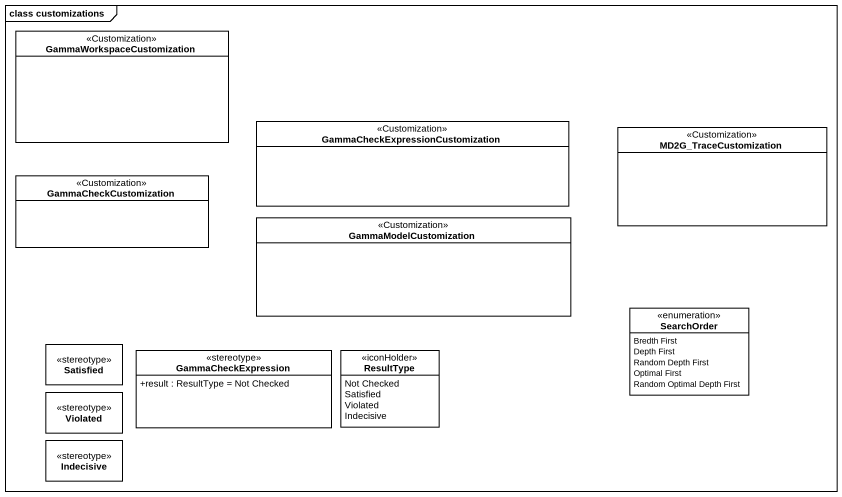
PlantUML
@startuml
mainframe class customizations
hide circle
hide empty members
skinparam classAttributeIconSize 0
class GammaWorkspaceCustomization <<Customization>>
class "GammaCheckExpressionCustomization" as GammaCheckExpressionCustomiz <<Customization>>
class MD2G_TraceCustomization <<Customization>>
class GammaCheckCustomization <<Customization>>
class GammaModelCustomization <<Customization>>
enum SearchOrder {
  Bredth First
  Depth First
  Random Depth First
  Optimal First
  Random Optimal Depth First
}
class Satisfied <<stereotype>>
class GammaCheckExpression <<stereotype>> {
  +result : ResultType = Not Checked
}
enum ResultType <<iconHolder>> {
  Not Checked
  Satisfied
  Violated
  Indecisive
}
class Violated <<stereotype>>
class Indecisive <<stereotype>>
@enduml
